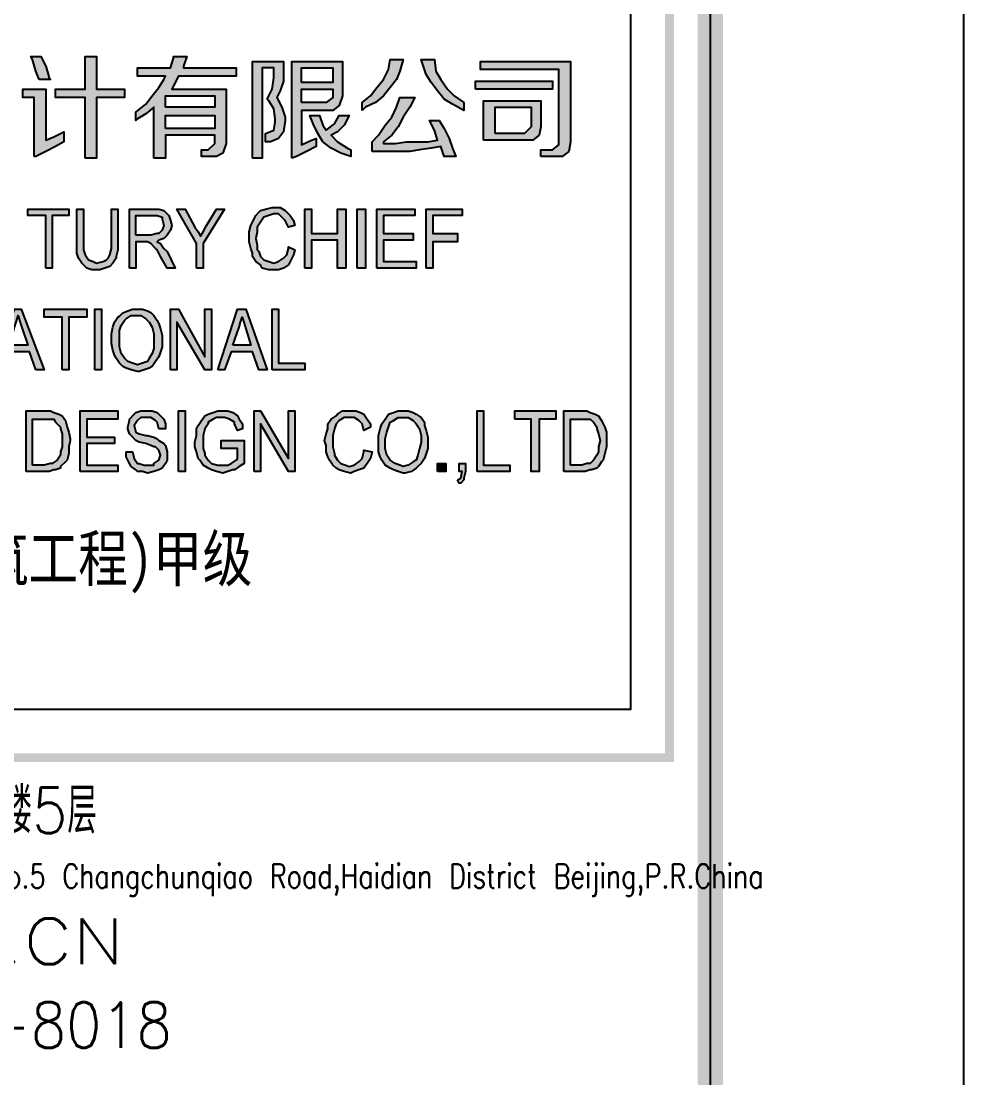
# Model space of a CAD drawing. Header units: inches. Extents: x 18712 to 314639, y 0 to 420500.
# Drawn here: x 133892 to 137612, y 412160 to 416330 of the extents above; entities that cross this region are included whole.
import ezdxf
from ezdxf.enums import TextEntityAlignment as Align
from ezdxf.lldxf.tags import DXFTag

# ---------------------------------------------------------------- set-up
doc = ezdxf.new("R2010")
doc.units = ezdxf.units.IN
doc.header["$LTSCALE"] = 1000
doc.header["$MEASUREMENT"] = 0
doc.layers.get('0').update_dxf_attribs({"true_color": 0xffffff})
doc.layers.add('TK', color=7, linetype='Continuous', true_color=0xffffff)
doc.layers.add('ZG-图框层', color=4, linetype='Continuous', true_color=0x00ffff)
doc.styles.add('CCIAD-图框(地址栏)', font='txt.shx', dxfattribs={"height": 0.2, "bigfont": 'gbcbig.shx'})
doc.styles.add('公司名等', font='simhei.ttf', dxfattribs={"height": 0.2, "bigfont": 'gbcbig.shx'})
tags = doc.linetypes.add('DASH', pattern=[0.35, 0.25, -0.1]).pattern_tags.tags
tags[6:7] = [DXFTag(74, 4), DXFTag(75, 0), DXFTag(340, '0'), DXFTag(46, 0.0), DXFTag(50, 0.0), DXFTag(44, 0.0), DXFTag(45, 0.0)]
tags[4:5] = [DXFTag(74, 4), DXFTag(75, 0), DXFTag(340, '0'), DXFTag(46, 0.0), DXFTag(50, 0.0), DXFTag(44, 0.0), DXFTag(45, 0.0)]

# ---------------------------------------------------------------- blocks, each defined once
blk = doc.blocks.new('DAnoyomous21956')
at = {"layer": 'TK', "style": 'CCIAD-图框(地址栏)'}
for s, height, width, p in [('北京市海淀区长春桥路5号新起点嘉园10号楼5层', 180, 0.9, (131419.5, 413125.1)), ('5#Floor Block 10# Building Xinqidianjiayuan No.5 Changchunqiao Road,Haidian District Beijing,P.R.China', 95.0004, 0.78, (131426, 412908.5)), ('WWW.CCIAD.CN', 179.995, 1.2, (132225.5, 412608.5)), ('电话:(86-10)82562262-8018', 179.995, 0.9, (131406.7, 412278.3))]:
    blk.add_text(s, height=height, dxfattribs=dict(at, width=width)).set_placement(p)
blk = doc.blocks.new('cciad-logohatch')
for points in [[(19.039, 13.842), (18.892, 14.136), (18.599, 14.136), (18.648, 14.038), (18.746, 13.695), (18.844, 13.45), (19.186, 13.45), (19.137, 13.499)], [(21.393, 13.156), (20.56, 13.156), (20.56, 14.136), (20.218, 14.136), (20.218, 13.156), (19.333, 13.156), (19.333, 12.909), (20.218, 12.909), (20.218, 11.094), (20.56, 11.094), (20.56, 12.909), (21.393, 12.909)], [(25.511, 13.793), (25.854, 13.793), (25.854, 13.499), (25.805, 13.156), (25.658, 12.86), (25.707, 12.811), (25.854, 12.566), (25.903, 12.272), (25.903, 12.174), (25.854, 11.929), (25.609, 11.831), (25.609, 11.586), (25.756, 11.586), (26.001, 11.684), (26.148, 11.88), (26.197, 12.223), (26.197, 12.321), (26.099, 12.615), (25.952, 12.909), (26.05, 13.107), (26.148, 13.401), (26.148, 13.793), (26.148, 13.989), (25.217, 13.989), (25.217, 11.094), (25.511, 11.094)], [(29.53, 13.45), (29.628, 13.695), (29.726, 14.038), (29.334, 14.038), (29.285, 13.744), (29.138, 13.45), (28.942, 13.205), (28.746, 12.958), (28.501, 12.762), (28.501, 12.517), (28.599, 12.615), (28.893, 12.762), (29.138, 12.958), (29.334, 13.205)], [(30.853, 13.45), (30.706, 13.695), (30.657, 14.038), (30.265, 14.038), (30.314, 13.891), (30.412, 13.597), (30.559, 13.352), (30.755, 13.107), (30.951, 12.86), (31.198, 12.713), (31.541, 12.517), (31.541, 12.762), (31.247, 12.958), (31.049, 13.156)], [(34.725, 13.989), (32.031, 13.989), (32.031, 13.744), (34.383, 13.744), (34.383, 11.586), (34.383, 11.488), (34.187, 11.339), (33.844, 11.339), (33.844, 11.143), (34.285, 11.143), (34.481, 11.143), (34.676, 11.29), (34.725, 11.586)], [(34.187, 13.401), (31.884, 13.401), (31.884, 13.156), (34.187, 13.156)], [(19.039, 13.156), (18.354, 13.156), (18.354, 12.909), (18.697, 12.909), (18.697, 11.143), (18.746, 11.143), (19.039, 11.29), (19.333, 11.439), (19.578, 11.586), (19.578, 11.88), (19.284, 11.733), (19.039, 11.635)], [(29.726, 12.321), (29.922, 12.615), (30.069, 12.909), (29.628, 12.909), (29.53, 12.615), (29.383, 12.321), (29.187, 12.076), (28.991, 11.782), (28.795, 11.586), (28.795, 11.29), (29.04, 11.29), (29.236, 11.29), (29.579, 11.29), (29.922, 11.29), (30.216, 11.339), (30.559, 11.39), (30.853, 11.439), (30.951, 11.143), (31.296, 11.143), (31.198, 11.39), (31.098, 11.684), (30.951, 11.978), (30.804, 12.223), (30.51, 12.223), (30.657, 11.929), (30.755, 11.635), (30.461, 11.586), (30.167, 11.586), (29.824, 11.586), (29.481, 11.537), (29.138, 11.537), (29.138, 11.586), (29.383, 11.782), (29.579, 12.027)], [(27.767, 11.88), (27.963, 12.076), (28.11, 12.37), (27.816, 12.37), (27.669, 12.125), (27.421, 11.929), (27.323, 12.076), (27.225, 12.37), (26.931, 12.37), (27.029, 12.125), (27.176, 11.831), (27.323, 11.586), (27.571, 11.39), (27.865, 11.241), (28.159, 11.143), (28.159, 11.339), (28.061, 11.39), (27.767, 11.586), (27.571, 11.782)], [(19.725, 9.573), (18.501, 9.573), (18.501, 9.377), (19.039, 9.377), (19.039, 7.807), (19.235, 7.807), (19.235, 9.377), (19.725, 9.377)], [(21.197, 9.573), (21.001, 9.573), (21.001, 8.397), (20.952, 8.201), (20.903, 8.103), (20.854, 8.054), (20.756, 8.005), (20.56, 7.956), (20.462, 8.005), (20.316, 8.054), (20.218, 8.201), (20.169, 8.348), (20.169, 8.544), (20.169, 9.573), (19.97, 9.573), (19.97, 8.544), (19.97, 8.446), (19.97, 8.25), (20.022, 8.103), (20.12, 7.956), (20.218, 7.856), (20.267, 7.807), (20.414, 7.758), (20.56, 7.758), (20.658, 7.758), (20.805, 7.807), (20.952, 7.856), (21.05, 7.956), (21.148, 8.103), (21.148, 8.152), (21.197, 8.348), (21.197, 8.544)], [(24.384, 9.573), (24.139, 9.573), (23.845, 9.083), (23.747, 8.887), (23.669, 8.759), (23.598, 8.887), (23.5, 9.034), (23.206, 9.573), (22.961, 9.573), (23.549, 8.544), (23.549, 7.807), (23.747, 7.807), (23.747, 8.544)], [(25.315, 8.691), (25.364, 8.887), (25.364, 9.034), (25.462, 9.181), (25.56, 9.328), (25.707, 9.377), (25.854, 9.426), (26.001, 9.426), (26.099, 9.328), (26.197, 9.23), (26.295, 9.034), (26.491, 9.083), (26.442, 9.23), (26.344, 9.377), (26.246, 9.475), (26.197, 9.524), (26.05, 9.622), (25.854, 9.622), (25.805, 9.622), (25.609, 9.573), (25.462, 9.524), (25.413, 9.475), (25.315, 9.377), (25.217, 9.181), (25.168, 9.083), (25.119, 8.887), (25.119, 8.691), (25.119, 8.593), (25.168, 8.397), (25.217, 8.25), (25.217, 8.152), (25.315, 8.005), (25.462, 7.905), (25.511, 7.807), (25.707, 7.758), (25.854, 7.758), (26.001, 7.758), (26.148, 7.807), (26.295, 7.905), (26.344, 8.005), (26.442, 8.201), (26.491, 8.348), (26.295, 8.446), (26.295, 8.397), (26.246, 8.201), (26.148, 8.103), (26.001, 8.005), (25.854, 7.956), (25.707, 8.005), (25.56, 8.054), (25.462, 8.152), (25.413, 8.299), (25.364, 8.348), (25.364, 8.495)], [(28.012, 9.573), (27.767, 9.573), (27.767, 8.838), (26.98, 8.838), (26.98, 9.573), (26.784, 9.573), (26.784, 7.807), (26.98, 7.807), (26.98, 8.642), (27.767, 8.642), (27.767, 7.807), (28.012, 7.807)], [(28.599, 9.573), (28.354, 9.573), (28.354, 7.807), (28.599, 7.807)], [(30.02, 8.838), (29.138, 8.838), (29.138, 9.377), (30.069, 9.377), (30.069, 9.573), (28.942, 9.573), (28.942, 7.807), (30.118, 7.807), (30.118, 8.005), (29.138, 8.005), (29.138, 8.642), (30.02, 8.642)], [(31.345, 8.838), (30.608, 8.838), (30.608, 9.377), (31.492, 9.377), (31.492, 9.573), (30.412, 9.573), (30.412, 7.807), (30.608, 7.807), (30.608, 8.593), (31.345, 8.593)], [(19.725, 6.337), (20.267, 6.337), (20.267, 6.582), (18.99, 6.582), (18.99, 6.337), (19.529, 6.337), (19.529, 4.767), (19.725, 4.767)], [(20.707, 6.582), (20.511, 6.582), (20.511, 4.767), (20.707, 4.767)], [(22.961, 6.188), (23.796, 4.767), (23.992, 4.767), (23.992, 6.582), (23.796, 6.582), (23.796, 5.159), (23.01, 6.582), (22.765, 6.582), (22.765, 4.767), (22.961, 4.767)], [(26.001, 6.582), (25.805, 6.582), (25.805, 4.767), (26.784, 4.767), (26.784, 4.963), (26.001, 4.963)], [(21.099, 2.754), (20.267, 2.754), (20.267, 3.295), (21.197, 3.295), (21.197, 3.54), (20.071, 3.54), (20.071, 1.725), (21.197, 1.725), (21.197, 1.921), (20.267, 1.921), (20.267, 2.558), (21.099, 2.558)], [(22.422, 2.656), (22.373, 2.705), (22.275, 2.754), (22.079, 2.805), (22.03, 2.805), (21.834, 2.854), (21.736, 2.903), (21.687, 3.099), (21.785, 3.246), (21.883, 3.344), (22.03, 3.344), (22.177, 3.344), (22.324, 3.246), (22.373, 3.197), (22.422, 3.001), (22.618, 3.001), (22.618, 3.148), (22.569, 3.295), (22.471, 3.393), (22.373, 3.491), (22.226, 3.54), (22.03, 3.54), (21.883, 3.54), (21.736, 3.491), (21.687, 3.442), (21.54, 3.295), (21.54, 3.246), (21.491, 3.05), (21.491, 3.001), (21.54, 2.854), (21.589, 2.805), (21.736, 2.656), (21.834, 2.607), (22.03, 2.558), (22.177, 2.509), (22.275, 2.46), (22.324, 2.46), (22.422, 2.362), (22.471, 2.215), (22.422, 2.068), (22.275, 1.97), (22.275, 1.921), (22.079, 1.921), (21.981, 1.921), (21.834, 1.97), (21.785, 1.97), (21.687, 2.117), (21.638, 2.313), (21.442, 2.313), (21.442, 2.166), (21.54, 1.97), (21.589, 1.872), (21.736, 1.774), (21.785, 1.725), (21.932, 1.725), (22.079, 1.676), (22.275, 1.725), (22.422, 1.774), (22.52, 1.823), (22.618, 1.97), (22.667, 2.068), (22.667, 2.215), (22.667, 2.313), (22.618, 2.509), (22.569, 2.558)], [(23.206, 3.54), (23.01, 3.54), (23.01, 1.725), (23.206, 1.725)], [(23.747, 2.607), (23.747, 2.805), (23.796, 3.001), (23.894, 3.148), (23.894, 3.197), (24.041, 3.295), (24.139, 3.344), (24.286, 3.344), (24.384, 3.344), (24.531, 3.295), (24.678, 3.197), (24.678, 3.148), (24.776, 2.952), (24.923, 3.001), (24.923, 3.148), (24.825, 3.295), (24.776, 3.393), (24.629, 3.491), (24.482, 3.54), (24.286, 3.54), (24.188, 3.54), (24.041, 3.491), (23.894, 3.442), (23.796, 3.393), (23.696, 3.246), (23.598, 3.099), (23.549, 3.001), (23.549, 2.805), (23.5, 2.607), (23.5, 2.46), (23.549, 2.313), (23.598, 2.117), (23.647, 2.068), (23.747, 1.921), (23.894, 1.823), (23.992, 1.774), (24.139, 1.725), (24.335, 1.676), (24.482, 1.725), (24.629, 1.774), (24.678, 1.774), (24.825, 1.872), (24.972, 1.97), (24.972, 2.656), (24.286, 2.656), (24.286, 2.411), (24.776, 2.411), (24.776, 2.117), (24.727, 2.068), (24.58, 1.97), (24.482, 1.921), (24.286, 1.921), (24.188, 1.921), (23.992, 1.97), (23.894, 2.068), (23.796, 2.215), (23.796, 2.264), (23.747, 2.411)], [(25.462, 3.148), (26.295, 1.725), (26.491, 1.725), (26.491, 3.54), (26.295, 3.54), (26.295, 2.117), (25.462, 3.54), (25.266, 3.54), (25.266, 1.725), (25.462, 1.725)], [(27.669, 3.001), (27.718, 3.148), (27.816, 3.246), (27.963, 3.344), (28.11, 3.344), (28.257, 3.344), (28.403, 3.246), (28.501, 3.148), (28.55, 2.952), (28.746, 3.05), (28.746, 3.148), (28.648, 3.295), (28.55, 3.442), (28.452, 3.491), (28.305, 3.54), (28.159, 3.54), (28.061, 3.54), (27.914, 3.54), (27.767, 3.442), (27.718, 3.393), (27.571, 3.295), (27.473, 3.148), (27.473, 3.001), (27.421, 2.854), (27.372, 2.656), (27.421, 2.509), (27.421, 2.313), (27.473, 2.166), (27.522, 2.068), (27.62, 1.921), (27.718, 1.823), (27.816, 1.774), (27.963, 1.725), (28.159, 1.676), (28.257, 1.725), (28.403, 1.774), (28.55, 1.823), (28.648, 1.97), (28.746, 2.117), (28.795, 2.313), (28.55, 2.362), (28.55, 2.313), (28.501, 2.117), (28.403, 2.019), (28.257, 1.921), (28.11, 1.872), (28.012, 1.921), (27.865, 1.97), (27.767, 2.068), (27.669, 2.215), (27.669, 2.264), (27.62, 2.46), (27.62, 2.656), (27.62, 2.805)], [(32.129, 3.54), (31.933, 3.54), (31.933, 1.725), (32.913, 1.725), (32.913, 1.921), (32.129, 1.921)], [(34.285, 3.54), (33.06, 3.54), (33.06, 3.295), (33.55, 3.295), (33.55, 1.725), (33.795, 1.725), (33.795, 3.295), (34.285, 3.295)], [(31, 1.97), (30.755, 1.97), (30.755, 1.725), (31, 1.725)], [(31.59, 1.97), (31.394, 1.97), (31.394, 1.725), (31.492, 1.725), (31.443, 1.529), (31.345, 1.48), (31.394, 1.382), (31.443, 1.382), (31.541, 1.48), (31.541, 1.529), (31.59, 1.725)]]:
    blk.add_hatch(color=0).paths.add_polyline_path(points, flags=0)
h = blk.add_hatch(color=0)
h.paths.add_polyline_path([(24.433, 13.156), (22.814, 13.156), (22.863, 13.254), (23.01, 13.548), (24.727, 13.548), (24.727, 13.793), (23.157, 13.793), (23.157, 13.842), (23.255, 14.136), (22.863, 14.136), (22.863, 14.087), (22.765, 13.793), (21.785, 13.793), (21.785, 13.548), (22.618, 13.548), (22.569, 13.45), (22.422, 13.205), (22.226, 12.958), (22.03, 12.713), (21.736, 12.468), (21.736, 12.223), (21.785, 12.272), (22.03, 12.419), (22.275, 12.615), (22.275, 11.094), (22.618, 11.094), (22.618, 11.782), (24.09, 11.782), (24.09, 11.537), (23.894, 11.339), (23.696, 11.339), (23.696, 11.143), (23.992, 11.143), (24.139, 11.143), (24.335, 11.241), (24.433, 11.537)], flags=0)
h.paths.add_polyline_path([(22.618, 12.958), (22.618, 12.615), (24.09, 12.615), (24.09, 12.958)], flags=0)
h.paths.add_polyline_path([(22.618, 12.37), (22.618, 11.978), (24.09, 11.978), (24.09, 12.37)], flags=0)
h = blk.add_hatch(color=0)
h.paths.add_polyline_path([(27.914, 12.958), (27.914, 13.989), (26.393, 13.989), (26.393, 11.094), (26.54, 11.143), (26.833, 11.29), (27.127, 11.439), (27.127, 11.684), (26.98, 11.635), (26.687, 11.488), (26.687, 12.517), (27.522, 12.517), (27.62, 12.517), (27.816, 12.664)], flags=0)
h.paths.add_polyline_path([(26.687, 12.762), (27.421, 12.762), (27.62, 12.909), (27.62, 12.958), (27.62, 13.156), (26.687, 13.156)], flags=0)
h.paths.add_polyline_path([(26.687, 13.352), (27.62, 13.352), (27.62, 13.793), (26.687, 13.793)], flags=0)
h = blk.add_hatch(color=0)
h.paths.add_polyline_path([(33.844, 12.811), (32.129, 12.811), (32.129, 11.635), (33.452, 11.635), (33.599, 11.635), (33.795, 11.782), (33.844, 12.027)], flags=0)
h.paths.add_polyline_path([(32.472, 12.615), (32.472, 11.831), (33.354, 11.831), (33.55, 12.027), (33.55, 12.615)], flags=0)
h = blk.add_hatch(color=0)
h.paths.add_polyline_path([(22.814, 9.083), (22.765, 9.23), (22.716, 9.377), (22.667, 9.426), (22.569, 9.524), (22.422, 9.573), (22.226, 9.573), (21.54, 9.573), (21.54, 7.807), (21.736, 7.807), (21.736, 8.593), (21.981, 8.593), (22.079, 8.593), (22.177, 8.544), (22.324, 8.397), (22.373, 8.348), (22.471, 8.152), (22.667, 7.807), (22.912, 7.807), (22.667, 8.299), (22.569, 8.397), (22.471, 8.544), (22.373, 8.593), (22.422, 8.642), (22.569, 8.691), (22.667, 8.789), (22.765, 8.936)], flags=0)
h.paths.add_polyline_path([(22.52, 8.936), (22.569, 9.083), (22.52, 9.279), (22.52, 9.328), (22.373, 9.377), (22.226, 9.377), (21.736, 9.377), (21.736, 8.789), (22.177, 8.789), (22.373, 8.838), (22.422, 8.838)], flags=0)
h = blk.add_hatch(color=0)
h.paths.add_polyline_path([(18.305, 6.582), (18.109, 6.582), (17.521, 4.767), (17.717, 4.767), (17.913, 5.306), (18.55, 5.306), (18.746, 4.767), (18.99, 4.767)], flags=0)
h.paths.add_polyline_path([(17.962, 5.502), (18.501, 5.502), (18.336, 5.997), (18.271, 6.183), (18.224, 6.337), (18.211, 6.386), (18.158, 6.188), (18.109, 6.041)], flags=0)
h = blk.add_hatch(color=0)
h.paths.add_polyline_path([(22.52, 5.649), (22.52, 5.796), (22.471, 5.992), (22.422, 6.139), (22.373, 6.239), (22.275, 6.386), (22.177, 6.484), (22.079, 6.533), (21.932, 6.582), (21.785, 6.582), (21.638, 6.582), (21.491, 6.533), (21.344, 6.472), (21.246, 6.373), (21.197, 6.337), (21.099, 6.188), (21.05, 6.041), (21.001, 5.845), (21.001, 5.649), (21.001, 5.551), (21.05, 5.355), (21.099, 5.208), (21.148, 5.11), (21.246, 4.963), (21.344, 4.865), (21.442, 4.816), (21.589, 4.767), (21.785, 4.718), (21.834, 4.718), (21.981, 4.767), (22.128, 4.816), (22.226, 4.865), (22.324, 5.012), (22.422, 5.159), (22.471, 5.306), (22.52, 5.453)], flags=0)
h.paths.add_polyline_path([(21.246, 5.649), (21.246, 5.453), (21.295, 5.257), (21.393, 5.11), (21.491, 5.012), (21.638, 4.963), (21.785, 4.914), (21.932, 4.963), (22.079, 5.012), (22.128, 5.11), (22.226, 5.257), (22.275, 5.404), (22.275, 5.6), (22.275, 5.649), (22.275, 5.845), (22.226, 6.041), (22.128, 6.188), (22.03, 6.288), (21.883, 6.386), (21.785, 6.386), (21.589, 6.386), (21.442, 6.288), (21.393, 6.239), (21.295, 6.09), (21.246, 5.943), (21.246, 5.747)], flags=0)
h = blk.add_hatch(color=0)
h.paths.add_polyline_path([(25.021, 6.582), (24.776, 6.582), (24.188, 4.767), (24.384, 4.767), (24.58, 5.306), (25.217, 5.306), (25.413, 4.767), (25.658, 4.767)], flags=0)
h.paths.add_polyline_path([(25.168, 5.502), (25.021, 5.992), (24.957, 6.188), (24.911, 6.337), (24.866, 6.188), (24.825, 6.041), (24.629, 5.502)], flags=0)
h = blk.add_hatch(color=0)
h.paths.add_polyline_path([(19.774, 2.656), (19.774, 2.705), (19.725, 2.903), (19.676, 3.05), (19.627, 3.246), (19.529, 3.393), (19.431, 3.442), (19.284, 3.491), (19.186, 3.54), (18.99, 3.54), (18.452, 3.54), (18.452, 1.725), (19.039, 1.725), (19.137, 1.725), (19.284, 1.774), (19.333, 1.774), (19.48, 1.823), (19.48, 1.872), (19.627, 2.019), (19.676, 2.068), (19.725, 2.264), (19.725, 2.46)], flags=0)
h.paths.add_polyline_path([(19.529, 2.46), (19.529, 2.656), (19.529, 2.854), (19.48, 3.001), (19.48, 3.05), (19.333, 3.197), (19.284, 3.295), (19.137, 3.295), (18.99, 3.295), (18.648, 3.295), (18.648, 1.921), (18.99, 1.921), (19.186, 1.97), (19.235, 1.97), (19.382, 2.068), (19.48, 2.215), (19.48, 2.313)], flags=0)
h = blk.add_hatch(color=0)
h.paths.add_polyline_path([(30.363, 3.099), (30.363, 3.197), (30.265, 3.344), (30.118, 3.442), (30.02, 3.491), (29.873, 3.54), (29.726, 3.54), (29.579, 3.54), (29.432, 3.491), (29.285, 3.442), (29.187, 3.295), (29.089, 3.148), (29.04, 3.001), (28.991, 2.805), (28.991, 2.607), (28.991, 2.509), (28.991, 2.313), (29.04, 2.166), (29.089, 2.068), (29.187, 1.921), (29.334, 1.823), (29.432, 1.774), (29.579, 1.725), (29.726, 1.676), (29.775, 1.676), (29.971, 1.725), (30.118, 1.823), (30.167, 1.872), (30.265, 1.97), (30.363, 2.117), (30.412, 2.264), (30.461, 2.411), (30.461, 2.607), (30.461, 2.754), (30.412, 2.952)], flags=0)
h.paths.add_polyline_path([(29.285, 3.05), (29.236, 2.903), (29.187, 2.705), (29.187, 2.607), (29.187, 2.411), (29.236, 2.215), (29.334, 2.068), (29.481, 1.97), (29.628, 1.921), (29.726, 1.872), (29.873, 1.921), (30.02, 2.019), (30.118, 2.068), (30.167, 2.215), (30.216, 2.411), (30.265, 2.607), (30.265, 2.805), (30.216, 3.001), (30.118, 3.148), (30.02, 3.246), (29.873, 3.344), (29.726, 3.344), (29.579, 3.344), (29.432, 3.246), (29.334, 3.197)], flags=0)
h = blk.add_hatch(color=0)
h.paths.add_polyline_path([(35.806, 2.903), (35.757, 3.05), (35.659, 3.246), (35.561, 3.393), (35.463, 3.442), (35.316, 3.491), (35.218, 3.54), (35.071, 3.54), (34.53, 3.54), (34.53, 1.725), (35.071, 1.725), (35.169, 1.725), (35.316, 1.774), (35.365, 1.774), (35.512, 1.823), (35.561, 1.872), (35.659, 2.019), (35.708, 2.068), (35.757, 2.264), (35.806, 2.46), (35.806, 2.656), (35.806, 2.705)], flags=0)
h.paths.add_polyline_path([(34.725, 3.295), (34.725, 1.921), (35.071, 1.921), (35.218, 1.97), (35.316, 1.97), (35.414, 2.068), (35.512, 2.215), (35.561, 2.313), (35.561, 2.46), (35.61, 2.656), (35.561, 2.854), (35.512, 3.001), (35.512, 3.05), (35.414, 3.197), (35.316, 3.295), (35.169, 3.295), (35.022, 3.295)], flags=0)
blk = doc.blocks.new('WMF3')
at = {"lineweight": -3}
for points in [[(17.059, -7.922), (17.01, -7.8), (16.961, -7.628), (16.936, -7.579), (17.083, -7.579), (17.157, -7.726), (17.206, -7.898), (17.23, -7.922)], [(17.746, -9.1), (17.746, -8.193), (17.304, -8.193), (17.304, -8.069), (17.746, -8.069), (17.746, -7.579), (17.917, -7.579), (17.917, -8.069), (18.334, -8.069), (18.334, -8.193), (17.917, -8.193), (17.917, -9.1)], [(18.775, -9.1), (18.775, -8.34), (18.652, -8.438), (18.53, -8.511), (18.505, -8.536), (18.505, -8.413), (18.652, -8.291), (18.75, -8.168), (18.848, -8.045), (18.922, -7.922), (18.946, -7.873), (18.53, -7.873), (18.53, -7.751), (19.02, -7.751), (19.069, -7.604), (19.069, -7.579), (19.265, -7.579), (19.216, -7.726), (19.216, -7.751), (20.001, -7.751), (20.001, -7.873), (19.142, -7.873), (19.069, -8.02), (19.044, -8.069), (19.854, -8.069), (19.854, -8.879), (19.805, -9.027), (19.707, -9.076), (19.633, -9.076), (19.485, -9.076), (19.485, -8.978), (19.584, -8.978), (19.682, -8.879), (19.682, -8.756), (18.946, -8.756), (18.946, -9.1)], [(20.246, -9.1), (20.246, -7.653), (20.711, -7.653), (20.711, -7.751), (20.711, -7.947), (20.662, -8.094), (20.613, -8.193), (20.686, -8.34), (20.735, -8.487), (20.735, -8.536), (20.711, -8.707), (20.637, -8.805), (20.515, -8.854), (20.441, -8.854), (20.441, -8.732), (20.564, -8.683), (20.588, -8.56), (20.588, -8.511), (20.564, -8.364), (20.49, -8.242), (20.466, -8.217), (20.539, -8.069), (20.564, -7.898), (20.564, -7.751), (20.393, -7.751), (20.393, -9.1)], [(20.833, -9.1), (20.833, -7.653), (21.594, -7.653), (21.594, -8.168), (21.545, -8.315), (21.447, -8.389), (21.398, -8.389), (20.98, -8.389), (20.98, -8.903), (21.127, -8.83), (21.201, -8.805), (21.201, -8.928), (21.054, -9.002), (20.907, -9.076)], [(21.888, -8.389), (21.888, -8.266), (22.01, -8.168), (22.108, -8.045), (22.206, -7.922), (22.28, -7.775), (22.304, -7.628), (22.5, -7.628), (22.451, -7.8), (22.402, -7.922), (22.304, -8.045), (22.206, -8.168), (22.084, -8.266), (21.937, -8.34)], [(23.113, -8.217), (23.015, -8.094), (22.917, -7.971), (22.843, -7.849), (22.794, -7.702), (22.77, -7.628), (22.966, -7.628), (22.99, -7.8), (23.064, -7.922), (23.162, -8.069), (23.261, -8.168), (23.408, -8.266), (23.408, -8.389), (23.236, -8.291)], [(24.559, -9.076), (24.559, -8.978), (24.73, -8.978), (24.828, -8.903), (24.828, -8.854), (24.828, -7.775), (23.653, -7.775), (23.653, -7.653), (25, -7.653), (25, -8.854), (24.975, -9.002), (24.877, -9.076), (24.779, -9.076)], [(20.98, -7.971), (20.98, -7.751), (21.447, -7.751), (21.447, -7.971)], [(23.579, -8.069), (23.579, -7.947), (24.73, -7.947), (24.73, -8.069)], [(16.985, -9.076), (16.985, -8.193), (16.814, -8.193), (16.814, -8.069), (17.157, -8.069), (17.157, -8.83), (17.279, -8.781), (17.426, -8.707), (17.426, -8.854), (17.304, -8.928), (17.157, -9.002), (17.01, -9.076)], [(18.946, -8.34), (18.946, -8.168), (19.682, -8.168), (19.682, -8.34)], [(20.98, -8.266), (20.98, -8.069), (21.447, -8.069), (21.447, -8.168), (21.447, -8.193), (21.348, -8.266)], [(22.035, -9.002), (22.035, -8.854), (22.133, -8.756), (22.231, -8.609), (22.329, -8.487), (22.402, -8.34), (22.451, -8.193), (22.672, -8.193), (22.598, -8.34), (22.5, -8.487), (22.427, -8.634), (22.329, -8.756), (22.206, -8.854), (22.206, -8.879), (22.378, -8.879), (22.549, -8.854), (22.721, -8.854), (22.868, -8.854), (23.015, -8.83), (22.966, -8.683), (22.892, -8.536), (23.039, -8.536), (23.113, -8.658), (23.186, -8.805), (23.236, -8.952), (23.285, -9.076), (23.113, -9.076), (23.064, -8.928), (22.917, -8.952), (22.745, -8.978), (22.598, -9.002), (22.427, -9.002), (22.255, -9.002), (22.157, -9.002)], [(23.702, -8.83), (23.702, -8.242), (24.559, -8.242), (24.559, -8.634), (24.534, -8.756), (24.436, -8.83), (24.363, -8.83)], [(23.873, -8.732), (23.873, -8.34), (24.412, -8.34), (24.412, -8.634), (24.314, -8.732)], [(18.946, -8.658), (18.946, -8.462), (19.682, -8.462), (19.682, -8.658)], [(21.299, -8.854), (21.225, -8.732), (21.152, -8.585), (21.103, -8.462), (21.25, -8.462), (21.299, -8.609), (21.348, -8.683), (21.471, -8.585), (21.545, -8.462), (21.692, -8.462), (21.618, -8.609), (21.52, -8.707), (21.422, -8.756), (21.52, -8.854), (21.667, -8.952), (21.716, -8.978), (21.716, -9.076), (21.569, -9.027), (21.422, -8.952)], [(17.157, -10.744), (17.157, -9.959), (16.887, -9.959), (16.887, -9.861), (17.5, -9.861), (17.5, -9.959), (17.255, -9.959), (17.255, -10.744)], [(17.844, -10.768), (17.77, -10.744), (17.746, -10.719), (17.697, -10.669), (17.648, -10.596), (17.622, -10.522), (17.622, -10.424), (17.622, -10.375), (17.622, -9.861), (17.721, -9.861), (17.721, -10.375), (17.721, -10.473), (17.746, -10.547), (17.795, -10.62), (17.868, -10.645), (17.917, -10.669), (18.015, -10.645), (18.064, -10.62), (18.089, -10.596), (18.113, -10.547), (18.138, -10.449), (18.138, -9.861), (18.236, -9.861), (18.236, -10.375), (18.236, -10.473), (18.211, -10.571), (18.211, -10.596), (18.162, -10.669), (18.113, -10.719), (18.04, -10.744), (17.966, -10.768), (17.917, -10.768)], [(18.407, -10.744), (18.407, -9.861), (18.75, -9.861), (18.848, -9.861), (18.922, -9.885), (18.971, -9.934), (18.995, -9.959), (19.02, -10.032), (19.044, -10.106), (19.02, -10.179), (18.971, -10.253), (18.922, -10.302), (18.848, -10.326), (18.824, -10.351), (18.873, -10.375), (18.922, -10.449), (18.971, -10.498), (19.093, -10.744), (18.971, -10.744), (18.873, -10.571), (18.824, -10.473), (18.799, -10.449), (18.726, -10.375), (18.677, -10.351), (18.628, -10.351), (18.505, -10.351), (18.505, -10.744)], [(19.412, -10.744), (19.412, -10.375), (19.118, -9.861), (19.24, -9.861), (19.387, -10.13), (19.436, -10.204), (19.472, -10.268), (19.511, -10.204), (19.56, -10.106), (19.707, -9.861), (19.829, -9.861), (19.511, -10.375), (19.511, -10.744)], [(20.393, -10.744), (20.368, -10.695), (20.295, -10.645), (20.246, -10.571), (20.246, -10.522), (20.221, -10.449), (20.197, -10.351), (20.197, -10.302), (20.197, -10.204), (20.221, -10.106), (20.246, -10.057), (20.295, -9.959), (20.344, -9.91), (20.368, -9.885), (20.441, -9.861), (20.539, -9.836), (20.564, -9.836), (20.662, -9.836), (20.735, -9.885), (20.76, -9.91), (20.809, -9.959), (20.858, -10.032), (20.882, -10.106), (20.784, -10.13), (20.735, -10.032), (20.686, -9.983), (20.637, -9.934), (20.564, -9.934), (20.49, -9.959), (20.417, -9.983), (20.368, -10.057), (20.319, -10.13), (20.319, -10.204), (20.295, -10.302), (20.319, -10.4), (20.319, -10.473), (20.344, -10.498), (20.368, -10.571), (20.417, -10.62), (20.49, -10.645), (20.564, -10.669), (20.637, -10.645), (20.711, -10.596), (20.76, -10.547), (20.784, -10.449), (20.784, -10.424), (20.882, -10.473), (20.858, -10.547), (20.809, -10.645), (20.784, -10.695), (20.711, -10.744), (20.637, -10.768), (20.564, -10.768), (20.49, -10.768)], [(21.029, -10.744), (21.029, -9.861), (21.127, -9.861), (21.127, -10.228), (21.52, -10.228), (21.52, -9.861), (21.643, -9.861), (21.643, -10.744), (21.52, -10.744), (21.52, -10.326), (21.127, -10.326), (21.127, -10.744)], [(21.814, -10.744), (21.814, -9.861), (21.937, -9.861), (21.937, -10.744)], [(22.108, -10.744), (22.108, -9.861), (22.672, -9.861), (22.672, -9.959), (22.206, -9.959), (22.206, -10.228), (22.647, -10.228), (22.647, -10.326), (22.206, -10.326), (22.206, -10.645), (22.696, -10.645), (22.696, -10.744)], [(22.843, -10.744), (22.843, -9.861), (23.383, -9.861), (23.383, -9.959), (22.941, -9.959), (22.941, -10.228), (23.31, -10.228), (23.31, -10.351), (22.941, -10.351), (22.941, -10.744)], [(18.505, -10.253), (18.505, -9.959), (18.75, -9.959), (18.824, -9.959), (18.897, -9.983), (18.897, -10.008), (18.922, -10.106), (18.897, -10.179), (18.848, -10.228), (18.824, -10.228), (18.726, -10.253)], [(17.01, -12.264), (16.912, -11.994), (16.593, -11.994), (16.495, -12.264), (16.398, -12.264), (16.691, -11.356), (16.789, -11.356), (17.132, -12.264)], [(17.402, -12.264), (17.402, -11.479), (17.132, -11.479), (17.132, -11.356), (17.77, -11.356), (17.77, -11.479), (17.5, -11.479), (17.5, -12.264)], [(17.893, -12.264), (17.893, -11.356), (17.991, -11.356), (17.991, -12.264)], [(18.309, -12.215), (18.26, -12.166), (18.211, -12.092), (18.187, -12.043), (18.162, -11.97), (18.138, -11.872), (18.138, -11.823), (18.138, -11.725), (18.162, -11.627), (18.187, -11.553), (18.236, -11.479), (18.26, -11.461), (18.309, -11.411), (18.383, -11.381), (18.456, -11.356), (18.53, -11.356), (18.603, -11.356), (18.677, -11.381), (18.726, -11.405), (18.775, -11.454), (18.824, -11.528), (18.848, -11.578), (18.873, -11.651), (18.897, -11.749), (18.897, -11.823), (18.897, -11.921), (18.873, -11.994), (18.848, -12.068), (18.799, -12.141), (18.75, -12.215), (18.701, -12.239), (18.628, -12.264), (18.554, -12.288), (18.53, -12.288), (18.432, -12.264), (18.358, -12.239)], [(19.02, -12.264), (19.02, -11.356), (19.142, -11.356), (19.535, -12.068), (19.535, -11.356), (19.633, -11.356), (19.633, -12.264), (19.535, -12.264), (19.118, -11.553), (19.118, -12.264)], [(19.731, -12.264), (20.025, -11.356), (20.148, -11.356), (20.466, -12.264), (20.344, -12.264), (20.246, -11.994), (19.927, -11.994), (19.829, -12.264)], [(20.539, -12.264), (20.539, -11.356), (20.637, -11.356), (20.637, -12.166), (21.029, -12.166), (21.029, -12.264)], [(16.618, -11.896), (16.691, -11.627), (16.716, -11.553), (16.743, -11.454), (16.749, -11.479), (16.773, -11.556), (16.805, -11.649), (16.887, -11.896)], [(18.383, -12.141), (18.334, -12.092), (18.285, -12.019), (18.26, -11.921), (18.26, -11.823), (18.26, -11.774), (18.26, -11.676), (18.285, -11.602), (18.334, -11.528), (18.358, -11.503), (18.432, -11.454), (18.53, -11.454), (18.579, -11.454), (18.652, -11.503), (18.701, -11.553), (18.75, -11.627), (18.775, -11.725), (18.775, -11.823), (18.775, -11.847), (18.775, -11.945), (18.75, -12.019), (18.701, -12.092), (18.677, -12.141), (18.603, -12.166), (18.53, -12.19), (18.456, -12.166)], [(19.952, -11.896), (20.05, -11.627), (20.07, -11.553), (20.092, -11.479), (20.116, -11.553), (20.148, -11.651), (20.221, -11.896)], [(16.863, -13.785), (16.863, -12.877), (17.132, -12.877), (17.23, -12.877), (17.279, -12.902), (17.353, -12.926), (17.402, -12.951), (17.451, -13.024), (17.475, -13.122), (17.5, -13.196), (17.524, -13.295), (17.524, -13.319), (17.5, -13.417), (17.5, -13.515), (17.475, -13.613), (17.451, -13.638), (17.377, -13.711), (17.377, -13.736), (17.304, -13.76), (17.279, -13.76), (17.206, -13.785), (17.157, -13.785)], [(17.672, -13.785), (17.672, -12.877), (18.236, -12.877), (18.236, -13), (17.77, -13), (17.77, -13.27), (18.187, -13.27), (18.187, -13.368), (17.77, -13.368), (17.77, -13.687), (18.236, -13.687), (18.236, -13.785)], [(18.432, -13.711), (18.407, -13.662), (18.358, -13.564), (18.358, -13.491), (18.456, -13.491), (18.481, -13.589), (18.53, -13.662), (18.554, -13.662), (18.628, -13.687), (18.677, -13.687), (18.775, -13.687), (18.775, -13.662), (18.848, -13.613), (18.873, -13.54), (18.848, -13.466), (18.799, -13.417), (18.775, -13.417), (18.726, -13.393), (18.652, -13.368), (18.554, -13.344), (18.505, -13.319), (18.432, -13.245), (18.407, -13.22), (18.383, -13.147), (18.383, -13.122), (18.407, -13.024), (18.407, -13), (18.481, -12.926), (18.505, -12.902), (18.579, -12.877), (18.652, -12.877), (18.75, -12.877), (18.824, -12.902), (18.873, -12.951), (18.922, -13), (18.946, -13.073), (18.946, -13.147), (18.848, -13.147), (18.824, -13.049), (18.799, -13.024), (18.726, -12.975), (18.652, -12.975), (18.579, -12.975), (18.53, -13.024), (18.481, -13.098), (18.505, -13.196), (18.554, -13.22), (18.652, -13.245), (18.677, -13.245), (18.775, -13.27), (18.824, -13.295), (18.848, -13.319), (18.922, -13.368), (18.946, -13.393), (18.971, -13.491), (18.971, -13.54), (18.971, -13.613), (18.946, -13.662), (18.897, -13.736), (18.848, -13.76), (18.775, -13.785), (18.677, -13.809), (18.603, -13.785), (18.53, -13.785), (18.505, -13.76)], [(19.142, -13.785), (19.142, -12.877), (19.24, -12.877), (19.24, -13.785)], [(19.436, -13.589), (19.412, -13.491), (19.387, -13.417), (19.387, -13.344), (19.412, -13.245), (19.412, -13.147), (19.436, -13.098), (19.485, -13.024), (19.535, -12.951), (19.584, -12.926), (19.658, -12.902), (19.731, -12.877), (19.78, -12.877), (19.878, -12.877), (19.952, -12.902), (20.025, -12.951), (20.05, -13), (20.099, -13.073), (20.099, -13.147), (20.025, -13.171), (19.976, -13.073), (19.976, -13.049), (19.903, -13), (19.829, -12.975), (19.78, -12.975), (19.707, -12.975), (19.658, -13), (19.584, -13.049), (19.584, -13.073), (19.535, -13.147), (19.511, -13.245), (19.511, -13.344), (19.511, -13.442), (19.535, -13.515), (19.535, -13.54), (19.584, -13.613), (19.633, -13.662), (19.731, -13.687), (19.78, -13.687), (19.878, -13.687), (19.927, -13.662), (20.001, -13.613), (20.025, -13.589), (20.025, -13.442), (19.78, -13.442), (19.78, -13.319), (20.123, -13.319), (20.123, -13.662), (20.05, -13.711), (19.976, -13.76), (19.952, -13.76), (19.878, -13.785), (19.805, -13.809), (19.707, -13.785), (19.633, -13.76), (19.584, -13.736), (19.511, -13.687), (19.461, -13.613)], [(20.27, -13.785), (20.27, -12.877), (20.368, -12.877), (20.784, -13.589), (20.784, -12.877), (20.882, -12.877), (20.882, -13.785), (20.784, -13.785), (20.368, -13.073), (20.368, -13.785)], [(21.348, -13.491), (21.348, -13.393), (21.323, -13.319), (21.348, -13.22), (21.373, -13.147), (21.373, -13.073), (21.422, -13), (21.496, -12.951), (21.52, -12.926), (21.594, -12.877), (21.667, -12.877), (21.716, -12.877), (21.79, -12.877), (21.863, -12.902), (21.912, -12.926), (21.961, -13), (22.01, -13.073), (22.01, -13.122), (21.912, -13.171), (21.888, -13.073), (21.839, -13.024), (21.765, -12.975), (21.692, -12.975), (21.618, -12.975), (21.545, -13.024), (21.496, -13.073), (21.471, -13.147), (21.447, -13.245), (21.447, -13.319), (21.447, -13.417), (21.471, -13.515), (21.471, -13.54), (21.52, -13.613), (21.569, -13.662), (21.643, -13.687), (21.692, -13.711), (21.765, -13.687), (21.839, -13.638), (21.888, -13.589), (21.912, -13.491), (21.912, -13.466), (22.035, -13.491), (22.01, -13.589), (21.961, -13.662), (21.912, -13.736), (21.839, -13.76), (21.765, -13.785), (21.716, -13.809), (21.618, -13.785), (21.545, -13.76), (21.496, -13.736), (21.447, -13.687), (21.398, -13.613), (21.373, -13.564)], [(22.133, -13.491), (22.133, -13.393), (22.133, -13.344), (22.133, -13.245), (22.157, -13.147), (22.182, -13.073), (22.231, -13), (22.28, -12.926), (22.353, -12.902), (22.427, -12.877), (22.5, -12.877), (22.574, -12.877), (22.647, -12.902), (22.696, -12.926), (22.77, -12.975), (22.819, -13.049), (22.819, -13.098), (22.843, -13.171), (22.868, -13.27), (22.868, -13.344), (22.868, -13.442), (22.843, -13.515), (22.819, -13.589), (22.77, -13.662), (22.721, -13.711), (22.696, -13.736), (22.623, -13.785), (22.525, -13.809), (22.5, -13.809), (22.427, -13.785), (22.353, -13.76), (22.304, -13.736), (22.231, -13.687), (22.182, -13.613), (22.157, -13.564)], [(23.604, -13.785), (23.604, -12.877), (23.702, -12.877), (23.702, -13.687), (24.094, -13.687), (24.094, -13.785)], [(24.167, -13), (24.167, -12.877), (24.779, -12.877), (24.779, -13), (24.534, -13), (24.534, -13.785), (24.412, -13.785), (24.412, -13)], [(24.902, -13.785), (24.902, -12.877), (25.172, -12.877), (25.246, -12.877), (25.295, -12.902), (25.368, -12.926), (25.417, -12.951), (25.466, -13.024), (25.515, -13.122), (25.54, -13.196), (25.54, -13.295), (25.54, -13.319), (25.54, -13.417), (25.515, -13.515), (25.491, -13.613), (25.466, -13.638), (25.417, -13.711), (25.393, -13.736), (25.319, -13.76), (25.295, -13.76), (25.221, -13.785), (25.172, -13.785)], [(16.961, -13.687), (16.961, -13), (17.132, -13), (17.206, -13), (17.279, -13), (17.304, -13.049), (17.377, -13.122), (17.377, -13.147), (17.402, -13.22), (17.402, -13.319), (17.402, -13.417), (17.377, -13.491), (17.377, -13.54), (17.328, -13.613), (17.255, -13.662), (17.23, -13.662), (17.132, -13.687)], [(22.231, -13.442), (22.231, -13.344), (22.231, -13.295), (22.255, -13.196), (22.28, -13.122), (22.304, -13.049), (22.353, -13.024), (22.427, -12.975), (22.5, -12.975), (22.574, -12.975), (22.647, -13.024), (22.696, -13.073), (22.745, -13.147), (22.77, -13.245), (22.77, -13.344), (22.745, -13.442), (22.721, -13.54), (22.696, -13.613), (22.647, -13.638), (22.574, -13.687), (22.5, -13.711), (22.451, -13.687), (22.378, -13.662), (22.304, -13.613), (22.255, -13.54)], [(25, -13.687), (25, -13), (25.148, -13), (25.221, -13), (25.295, -13), (25.344, -13.049), (25.393, -13.122), (25.393, -13.147), (25.417, -13.22), (25.442, -13.319), (25.417, -13.417), (25.417, -13.491), (25.393, -13.54), (25.344, -13.613), (25.295, -13.662), (25.246, -13.662), (25.172, -13.687)], [(23.015, -13.785), (23.015, -13.662), (23.137, -13.662), (23.137, -13.785)], [(23.31, -13.907), (23.359, -13.883), (23.383, -13.785), (23.334, -13.785), (23.334, -13.662), (23.432, -13.662), (23.432, -13.785), (23.408, -13.883), (23.408, -13.907), (23.359, -13.956), (23.334, -13.956)]]:
    blk.add_lwpolyline(points, close=True, dxfattribs=at)
blk = doc.blocks.new('cciad-logoline')
at = {"xscale": 2, "yscale": 2}
blk.add_blockref('WMF3', (-15.274, 29.294), dxfattribs=at)
blk = doc.blocks.new('cciad-logo')
at = {"color": 0}
for name in ['cciad-logohatch', 'cciad-logoline']:
    blk.add_blockref(name, (0, 0), dxfattribs=at)

msp = doc.modelspace()

# ---------------------------------------------------------------- linework, layer by layer
at = {"layer": 'TK', "lineweight": -3}
msp.add_lwpolyline([(18712.2, 420500), (18712.2, 336400), (137612.2, 336400), (137612.2, 420500)], close=True, dxfattribs=at)
for points, const_width in [([(21212.2, 419500), (21212.2, 337400), (136612.2, 337400), (136612.2, 419500)], 100), ([(131323.9, 413423.4), (136450.9, 413423.4), (136450.9, 419228.9), (131323.9, 419228.9)], 34.7)]:
    msp.add_lwpolyline(points, close=True, dxfattribs=dict(at, const_width=const_width))
msp.add_lwpolyline([(131140.8, 337445.7), (136612.2, 337445.7), (136612.2, 419500)], dxfattribs=at)
at = {"layer": 'TK', "linetype": 'DASH', "lineweight": -3, "ltscale": 0.005}
msp.add_lwpolyline([(131476.1, 413615.1), (136298.7, 413615.1), (136298.7, 419037.2), (131476.1, 419037.2)], close=True, dxfattribs=at)
at = {"layer": 'ZG-图框层', "lineweight": -3}
msp.add_lwpolyline([(18712.2, 336400), (137612.2, 336400), (137612.2, 420500), (18712.2, 420500)], close=True, dxfattribs=at)
at = {"layer": 'ZG-图框层', "lineweight": -3, "const_width": 100}
msp.add_lwpolyline([(21212.2, 337400), (136612.2, 337400), (136612.2, 419500), (21212.2, 419500)], close=True, dxfattribs=at)

# ---------------------------------------------------------------- block references
at = {"layer": 'TK', "color": 0, "xscale": 132, "yscale": 132}
msp.add_blockref('cciad-logo', (131476.1, 414324.8), dxfattribs=at)
at = {"layer": 'TK'}
msp.add_blockref('DAnoyomous21956', (0, 0), dxfattribs=at)

# ---------------------------------------------------------------- texts
at = {"layer": 'TK', "style": '公司名等', "width": 0.8}
msp.add_text('资质等级:建筑行业(建筑工程)甲级', height=180, dxfattribs=at).set_placement((133282.8, 414119.4), align=Align.CENTER)

doc.saveas('drawing.dxf')
